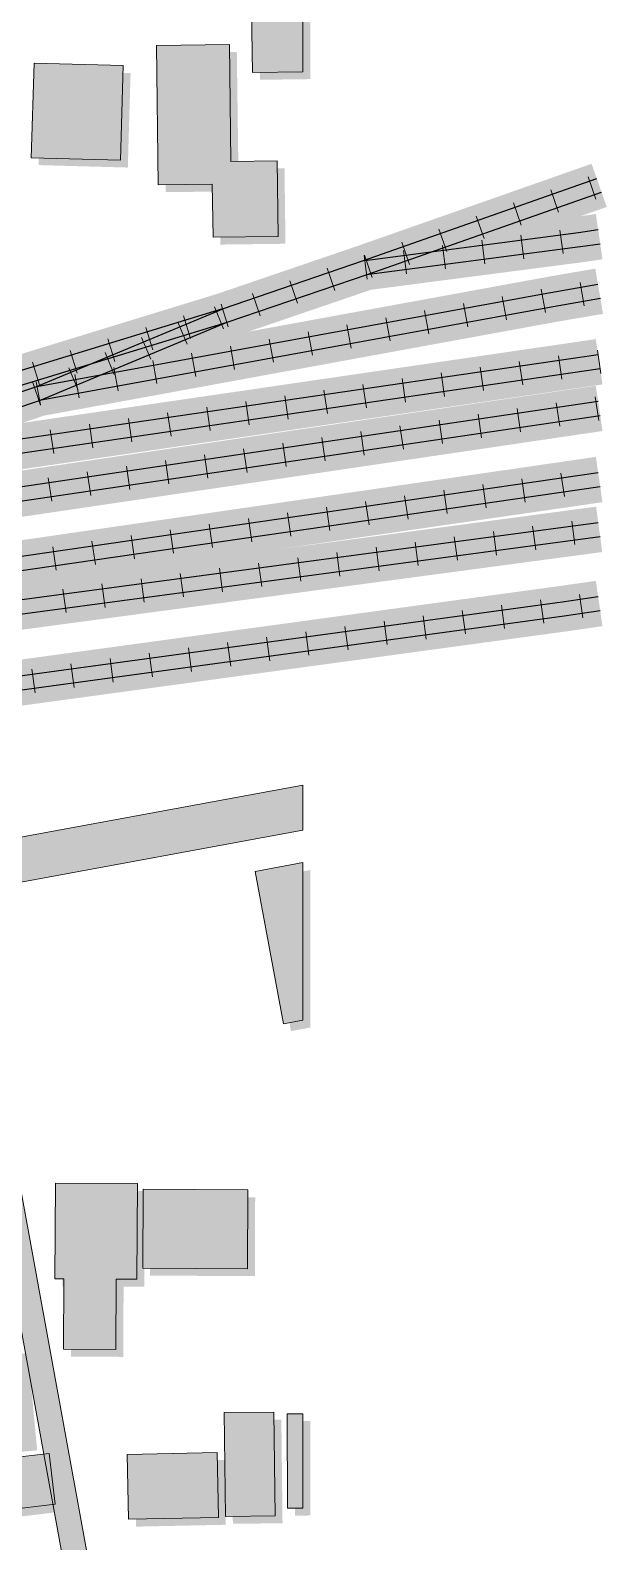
# Model space of a CAD drawing. Header units: metres. Extents: x 305859 to 307221, y 9155922 to 9156786.
# Drawn here: x 307162.4 to 307220.8, y 9156088.2 to 9156241.4 of the extents above; entities that cross this region are included whole.
import ezdxf

# ---------------------------------------------------------------- set-up
doc = ezdxf.new("R2010")
doc.units = ezdxf.units.M
for name, color, linetype, lineweight, true_color in [('A-ALUR_STASIUN', 7, 'Continuous', 50, 0x148c3c), ('B-BAYANGAN', 7, 'Continuous', 0, 0x76786c), ('J-PERKERASAN_JALAN', 7, 'Continuous', 9, 0x989896), ('K-BANGUNAN_LUAR_TAPAK', 7, 'Continuous', 9, 0xdedede), ('K-REL_BALAS', 7, 'Continuous', 0, 0xb0a89c), ('K-REL_BANTALAN', 7, 'Continuous', 9, 0x5a5a5a), ('K-REL_KA', 7, 'Continuous', 25, 0x282828)]:
    doc.layers.add(name, color=color, linetype=linetype, lineweight=lineweight, true_color=true_color)

msp = doc.modelspace()

# ---------------------------------------------------------------- hatches: boundary and pattern name
at = {"layer": 'A-ALUR_STASIUN', "true_color": 0x148c3c}
h = msp.add_hatch(color=116, dxfattribs=at)
h.dxf.hatch_style = 1
h.paths.add_polyline_path([(307021.17, 9156136.77), (307076.16, 9156147.91), (307076.22, 9156147.91), (307155.24, 9156156.9), (307186.87, 9156162.74), (307187.13, 9156161.37), (307155.47, 9156155.52), (307155.42, 9156155.52), (307076.41, 9156146.53), (307021.43, 9156135.39), (307021.38, 9156135.39), (306869.96, 9156115.01), (306869.77, 9156116.39), (307021.17, 9156136.77)])
h = msp.add_hatch(color=116, dxfattribs=at)
h.dxf.hatch_style = 1
h.paths.add_polyline_path([(307187, 9156162.05), (307183.39, 9156159.56), (307182.74, 9156163.1)])
h = msp.add_hatch(color=116, dxfattribs=at)
h.dxf.hatch_style = 1
h.paths.add_polyline_path([(307166.68, 9156158.3), (307163.07, 9156155.81), (307162.42, 9156159.35)])
at = {"layer": 'B-BAYANGAN', "true_color": 0x76786c}
h = msp.add_hatch(color=8, dxfattribs=at)
h.dxf.hatch_style = 1
h.paths.add_polyline_path([(307190.75, 9156244.87), (307190.75, 9156236.41), (307185.64, 9156236.34), (307185.52, 9156244.8), (307190.75, 9156244.87)])
h = msp.add_hatch(color=8, dxfattribs=at)
h.dxf.hatch_style = 1
h.paths.add_polyline_path([(307183.3, 9156239.15), (307183.46, 9156227.31), (307188.13, 9156227.37), (307188.23, 9156219.73), (307181.64, 9156219.65), (307181.56, 9156225.02), (307176.09, 9156224.96), (307175.9, 9156239.05), (307183.3, 9156239.15)])
h = msp.add_hatch(color=8, dxfattribs=at)
h.dxf.hatch_style = 1
h.paths.add_polyline_path([(307172.54, 9156237.03), (307172.26, 9156227.45), (307163.23, 9156227.7), (307163.51, 9156237.28), (307172.54, 9156237.03)])
h = msp.add_hatch(color=8, dxfattribs=at)
h.dxf.hatch_style = 1
h.paths.add_polyline_path([(307190.75, 9156156.29), (307190.75, 9156140.33), (307188.79, 9156139.97), (307185.9, 9156155.38), (307190.75, 9156156.29)])
h = msp.add_hatch(color=8, dxfattribs=at)
h.dxf.hatch_style = 1
h.paths.add_polyline_path([(307165.62, 9156114.11), (307165.67, 9156123.81), (307173.99, 9156123.78), (307173.94, 9156114.08), (307171.83, 9156114.08), (307171.8, 9156106.97), (307166.51, 9156106.99), (307166.54, 9156114.11), (307165.62, 9156114.11)])
h = msp.add_hatch(color=8, dxfattribs=at)
h.dxf.hatch_style = 1
h.paths.add_polyline_path([(307185.16, 9156123.14), (307185.13, 9156115.15), (307174.52, 9156115.2), (307174.57, 9156123.2), (307185.16, 9156123.14)])
h = msp.add_hatch(color=8, dxfattribs=at)
h.dxf.hatch_style = 1
h.paths.add_polyline_path([(307162.16, 9156107.35), (307163.08, 9156097.5), (307154.52, 9156096.7), (307153.6, 9156106.55), (307162.16, 9156107.35)])
h = msp.add_hatch(color=8, dxfattribs=at)
h.dxf.hatch_style = 1
h.paths.add_polyline_path([(307187.81, 9156100.62), (307187.93, 9156090.11), (307182.9, 9156090.06), (307182.78, 9156100.57), (307187.81, 9156100.62)])
h = msp.add_hatch(color=8, dxfattribs=at)
h.dxf.hatch_style = 1
h.paths.add_polyline_path([(307189.19, 9156090.89), (307189.15, 9156100.45), (307190.75, 9156100.46), (307190.75, 9156090.9), (307189.19, 9156090.89)])
h = msp.add_hatch(color=8, dxfattribs=at)
h.dxf.hatch_style = 1
h.paths.add_polyline_path([(307165.05, 9156096.44), (307165.66, 9156091.3), (307160.62, 9156090.7), (307160.01, 9156095.84), (307165.05, 9156096.44)])
h = msp.add_hatch(color=8, dxfattribs=at)
h.dxf.hatch_style = 1
h.paths.add_polyline_path([(307182.06, 9156096.53), (307182.19, 9156089.96), (307173.09, 9156089.77), (307172.95, 9156096.34), (307182.06, 9156096.53)])
at = {"layer": 'J-PERKERASAN_JALAN', "true_color": 0xa8a8a6}
h = msp.add_hatch(color=253, dxfattribs=at)
h.dxf.hatch_style = 1
h.paths.add_polyline_path([(307075.81, 9156149.42), (307075.89, 9156149.43), (307076, 9156149.45), (307076.08, 9156149.46), (307154.88, 9156158.42), (307155.15, 9156158.46), (307190, 9156164.9), (307190, 9156160.32), (307160.7, 9156154.91), (307160.21, 9156154.79), (307159.73, 9156154.6), (307159.28, 9156154.35), (307158.87, 9156154.05), (307158.5, 9156153.7), (307158.17, 9156153.3), (307157.9, 9156152.87), (307157.69, 9156152.41), (307157.54, 9156151.92), (307157.45, 9156151.41), (307157.43, 9156150.9), (307157.47, 9156150.39), (307161.29, 9156124.58), (307161.31, 9156124.45), (307170.63, 9156073.3), (307170.64, 9156073.23), (307170.65, 9156073.22), (307170.66, 9156073.15), (307171.41, 9156066.64), (307171.42, 9156066.57), (307171.42, 9156066.55), (307171.43, 9156066.48), (307171.7, 9156060.14), (307171.7, 9156060.12), (307171.71, 9156060.07), (307172.44, 9156014.43), (307172.44, 9156014.33), (307172.44, 9156014.31), (307172.43, 9156014.21), (307170.3, 9155988.21), (307170.29, 9155988.12), (307170.23, 9155986.98), (307170.22, 9155986.92), (307170.22, 9155986.9), (307170.21, 9155986.84), (307170.07, 9155985.7), (307170.06, 9155985.65), (307170.06, 9155985.64), (307170.05, 9155985.59), (307163.47, 9155947.5), (307163.45, 9155947.43), (307163.45, 9155947.41), (307163.43, 9155947.33), (307162.85, 9155945.09), (307162.76, 9155944.64), (307162.44, 9155942.34), (307162.41, 9155942.03), (307161.39, 9155925), (307158.88, 9155925), (307159.93, 9155942.35), (307159.93, 9155942.42), (307159.94, 9155942.44), (307159.95, 9155942.52), (307160.32, 9155945.22), (307160.34, 9155945.34), (307160.34, 9155945.36), (307160.37, 9155945.48), (307160.96, 9155947.78), (307161.03, 9155948.1), (307167.57, 9155985.92), (307167.6, 9155986.11), (307167.71, 9155987.01), (307167.74, 9155987.27), (307167.8, 9155988.31), (307167.8, 9155988.33), (307167.8, 9155988.37), (307169.93, 9156014.21), (307169.94, 9156014.6), (307169.21, 9156059.98), (307169.2, 9156060.09), (307168.94, 9156066.22), (307168.91, 9156066.51), (307168.19, 9156072.73), (307168.15, 9156072.98), (307158.84, 9156124.07), (307158.83, 9156124.1), (307158.83, 9156124.11), (307158.83, 9156124.14), (307155, 9156150.02), (307154.89, 9156150.52), (307154.72, 9156151), (307154.49, 9156151.46), (307154.2, 9156151.88), (307153.86, 9156152.27), (307153.48, 9156152.6), (307153.05, 9156152.89), (307152.6, 9156153.12), (307152.11, 9156153.29), (307151.61, 9156153.39), (307151.1, 9156153.43), (307150.59, 9156153.41), (307076.82, 9156145.01), (307076.48, 9156144.96), (307026.25, 9156134.79), (307025.75, 9156134.65), (307025.27, 9156134.46), (307024.83, 9156134.2), (307024.42, 9156133.89), (307024.05, 9156133.52), (307023.73, 9156133.12), (307023.47, 9156132.67), (307023.27, 9156132.2), (307023.13, 9156131.7), (307023.05, 9156131.19), (307023.05, 9156130.68), (307024.92, 9156091.03), (307024.92, 9156090.91), (307024.79, 9156090.9), (307022.06, 9156090.77), (307021.93, 9156090.77), (307021.92, 9156090.89), (307020.11, 9156129.27), (307020.05, 9156129.77), (307019.93, 9156130.27), (307019.75, 9156130.74), (307019.51, 9156131.19), (307019.21, 9156131.61), (307018.87, 9156131.98), (307018.47, 9156132.31), (307018.04, 9156132.58), (307017.58, 9156132.8), (307017.1, 9156132.95), (307016.6, 9156133.05), (307016.09, 9156133.08), (307015.58, 9156133.04), (306875.58, 9156114.2), (306875.08, 9156114.1), (306874.59, 9156113.93), (306874.13, 9156113.71), (306873.7, 9156113.42), (306873.31, 9156113.09), (306872.97, 9156112.7), (306872.68, 9156112.28), (306872.44, 9156111.82), (306872.27, 9156111.34), (306872.16, 9156110.83), (306872.83, 9156115.25), (306872.86, 9156115.62), (306873.06, 9156123.08), (306873.08, 9156122.55), (306873.17, 9156122.02), (306873.33, 9156121.52), (306873.56, 9156121.04), (306873.85, 9156120.59), (306874.19, 9156120.18), (306874.59, 9156119.83), (306875.03, 9156119.53), (306875.5, 9156119.29), (306876.01, 9156119.12), (306876.53, 9156119.01), (306877.06, 9156118.98), (306877.59, 9156119.01), (307020.78, 9156138.28), (307021.04, 9156138.33), (307075.81, 9156149.42)])
at = {"layer": 'K-BANGUNAN_LUAR_TAPAK', "true_color": 0xececea}
h = msp.add_hatch(color=7, dxfattribs=at)
h.dxf.hatch_style = 1
h.paths.add_polyline_path([(307190, 9156245.62), (307190, 9156237.16), (307184.89, 9156237.09), (307184.77, 9156245.55), (307190, 9156245.62)])
h = msp.add_hatch(color=7, dxfattribs=at)
h.dxf.hatch_style = 1
h.paths.add_polyline_path([(307182.55, 9156239.9), (307182.71, 9156228.06), (307187.38, 9156228.12), (307187.48, 9156220.48), (307180.89, 9156220.4), (307180.81, 9156225.77), (307175.34, 9156225.71), (307175.15, 9156239.8), (307182.55, 9156239.9)])
h = msp.add_hatch(color=7, dxfattribs=at)
h.dxf.hatch_style = 1
h.paths.add_polyline_path([(307171.79, 9156237.78), (307171.51, 9156228.2), (307162.48, 9156228.45), (307162.76, 9156238.03), (307171.79, 9156237.78)])
h = msp.add_hatch(color=7, dxfattribs=at)
h.dxf.hatch_style = 1
h.paths.add_polyline_path([(307190, 9156157.04), (307190, 9156141.08), (307188.04, 9156140.72), (307185.15, 9156156.13), (307190, 9156157.04)])
h = msp.add_hatch(color=7, dxfattribs=at)
h.dxf.hatch_style = 1
h.paths.add_polyline_path([(307164.87, 9156114.86), (307164.92, 9156124.56), (307173.24, 9156124.53), (307173.19, 9156114.83), (307171.08, 9156114.83), (307171.05, 9156107.72), (307165.76, 9156107.74), (307165.79, 9156114.86), (307164.87, 9156114.86)])
h = msp.add_hatch(color=7, dxfattribs=at)
h.dxf.hatch_style = 1
h.paths.add_polyline_path([(307184.41, 9156123.89), (307184.38, 9156115.9), (307173.77, 9156115.95), (307173.82, 9156123.95), (307184.41, 9156123.89)])
h = msp.add_hatch(color=7, dxfattribs=at)
h.dxf.hatch_style = 1
h.paths.add_polyline_path([(307187.06, 9156101.37), (307187.18, 9156090.86), (307182.15, 9156090.81), (307182.03, 9156101.32), (307187.06, 9156101.37)])
h = msp.add_hatch(color=7, dxfattribs=at)
h.dxf.hatch_style = 1
h.paths.add_polyline_path([(307188.44, 9156091.64), (307188.4, 9156101.2), (307190, 9156101.21), (307190, 9156091.65), (307188.44, 9156091.64)])
h = msp.add_hatch(color=7, dxfattribs=at)
h.dxf.hatch_style = 1
h.paths.add_polyline_path([(307164.3, 9156097.19), (307164.91, 9156092.05), (307159.87, 9156091.45), (307159.26, 9156096.59), (307164.3, 9156097.19)])
h = msp.add_hatch(color=7, dxfattribs=at)
h.dxf.hatch_style = 1
h.paths.add_polyline_path([(307181.31, 9156097.28), (307181.44, 9156090.71), (307172.34, 9156090.52), (307172.2, 9156097.09), (307181.31, 9156097.28)])
at = {"layer": 'K-REL_BALAS', "true_color": 0xbeb8ae}
h = msp.add_hatch(color=9, dxfattribs=at)
h.dxf.hatch_style = 1
h.paths.add_polyline_path([(307026.49, 9156184.4), (307036.79, 9156186.12), (307059.23, 9156191.93), (307069.02, 9156197.28), (307069.1, 9156197.32), (307069.17, 9156197.35), (307069.26, 9156197.39), (307088.09, 9156205.06), (307088.15, 9156205.08), (307088.19, 9156205.1), (307088.25, 9156205.12), (307103.35, 9156210.08), (307103.43, 9156210.1), (307103.49, 9156210.12), (307103.64, 9156210.15), (307103.7, 9156210.16), (307103.77, 9156210.18), (307143.36, 9156215.4), (307143.55, 9156213.97), (307143.62, 9156213.38), (307143.78, 9156212.23), (307143.96, 9156210.8), (307104.6, 9156205.6), (307102.32, 9156204.86), (307145.04, 9156210.71), (307145.24, 9156209.28), (307145.36, 9156208.41), (307145.48, 9156207.54), (307145.67, 9156206.11), (307102.86, 9156200.25), (307089.99, 9156196.94), (307073.76, 9156191.72), (307124.77, 9156199.44), (307151.78, 9156205.59), (307181.36, 9156214.67), (307195.6, 9156219.53), (307219.23, 9156227.83), (307219.71, 9156226.48), (307220.29, 9156224.82), (307220.77, 9156223.46), (307218.1, 9156222.52), (307219.67, 9156222.75), (307219.87, 9156221.32), (307219.87, 9156221.32), (307220.11, 9156219.72), (307220.13, 9156219.58), (307220.33, 9156218.16), (307218.33, 9156217.86), (307218.32, 9156217.86), (307218.31, 9156217.86), (307218.3, 9156217.86), (307196.89, 9156215.07), (307184.49, 9156210.83), (307214.79, 9156216.38), (307214.8, 9156216.38), (307214.81, 9156216.38), (307214.82, 9156216.39), (307219.61, 9156217.21), (307219.85, 9156215.79), (307220.15, 9156214.05), (307220.39, 9156212.63), (307215.61, 9156211.81), (307163.78, 9156202.32), (307161.58, 9156201.58), (307219.66, 9156210.07), (307220.13, 9156206.9), (307220.13, 9156206.9), (307220.34, 9156205.48), (307136.87, 9156193.28), (307119.72, 9156190.31), (307141.88, 9156193.85), (307141.89, 9156193.85), (307141.9, 9156193.86), (307141.91, 9156193.86), (307219.66, 9156205.35), (307219.87, 9156203.93), (307220.13, 9156202.19), (307220.34, 9156200.76), (307142.6, 9156189.27), (307026.49, 9156170.71), (307026.49, 9156179.63), (307034.62, 9156180.96), (307034.62, 9156180.96), (307034.63, 9156180.96), (307034.63, 9156180.96), (307048.89, 9156183.26), (307037.64, 9156181.56), (307026.49, 9156179.7), (307026.49, 9156184.4)])
h = msp.add_hatch(color=9, dxfattribs=at)
h.dxf.hatch_style = 1
h.paths.add_polyline_path([(307026.49, 9156170.11), (307219.67, 9156198.14), (307219.87, 9156196.72), (307220.13, 9156194.98), (307220.33, 9156193.55), (307187.62, 9156188.8), (307219.69, 9156193.1), (307219.88, 9156191.67), (307220.12, 9156189.93), (307220.31, 9156188.5), (307099.27, 9156172.3), (307089.35, 9156170.81), (307099.67, 9156171.47), (307154.94, 9156176.72), (307216.02, 9156185.06), (307219.67, 9156185.58), (307219.87, 9156184.16), (307219.92, 9156183.81), (307220.13, 9156182.42), (307220.13, 9156182.42), (307220.33, 9156180.99), (307216.67, 9156180.46), (307216.66, 9156180.46), (307216.66, 9156180.46), (307216.65, 9156180.46), (307155.52, 9156172.12), (307155.49, 9156172.11), (307155.46, 9156172.11), (307155.43, 9156172.11), (307100.07, 9156166.85), (307100.05, 9156166.85), (307100.03, 9156166.85), (307100, 9156166.84), (307035.4, 9156162.68), (307026.49, 9156161.34), (307026.49, 9156170.11)])

# ---------------------------------------------------------------- linework, layer by layer
at = {"layer": 'J-PERKERASAN_JALAN', "color": 8, "lineweight": 13, "true_color": 0x787876}
for points in [[(307155.15, 9156158.46), (307190, 9156164.9), (307190, 9156160.32), (307160.7, 9156154.91)], [(307168.15, 9156072.98), (307158.84, 9156124.07), (307158.83, 9156124.1), (307158.83, 9156124.11), (307158.83, 9156124.14), (307155, 9156150.02), (307154.89, 9156150.52), (307154.72, 9156151), (307154.49, 9156151.46), (307154.2, 9156151.88), (307153.86, 9156152.27), (307153.48, 9156152.6), (307153.05, 9156152.89), (307152.6, 9156153.12), (307152.11, 9156153.29), (307151.61, 9156153.39), (307151.1, 9156153.43), (307150.59, 9156153.41), (307076.82, 9156145.01), (307076.48, 9156144.96), (307026.25, 9156134.79)], [(307161.31, 9156124.45), (307170.63, 9156073.3)]]:
    msp.add_lwpolyline(points, dxfattribs=at)
at = {"layer": 'K-BANGUNAN_LUAR_TAPAK', "color": 253, "lineweight": 9, "true_color": 0xb0b0ae}
for points in [[(307190, 9156245.62), (307190, 9156237.16), (307184.89, 9156237.09), (307184.77, 9156245.55), (307190, 9156245.62)], [(307182.55, 9156239.9), (307182.71, 9156228.06), (307187.38, 9156228.12), (307187.48, 9156220.48), (307180.89, 9156220.4), (307180.81, 9156225.77), (307175.34, 9156225.71), (307175.15, 9156239.8), (307182.55, 9156239.9)], [(307171.79, 9156237.78), (307171.51, 9156228.2), (307162.48, 9156228.45), (307162.76, 9156238.03), (307171.79, 9156237.78)], [(307190, 9156157.04), (307190, 9156141.08), (307188.04, 9156140.72), (307185.15, 9156156.13), (307190, 9156157.04)], [(307164.87, 9156114.86), (307164.92, 9156124.56), (307173.24, 9156124.53), (307173.19, 9156114.83), (307171.08, 9156114.83), (307171.05, 9156107.72), (307165.76, 9156107.74), (307165.79, 9156114.86), (307164.87, 9156114.86)], [(307184.41, 9156123.89), (307184.38, 9156115.9), (307173.77, 9156115.95), (307173.82, 9156123.95), (307184.41, 9156123.89)], [(307187.06, 9156101.37), (307187.18, 9156090.86), (307182.15, 9156090.81), (307182.03, 9156101.32), (307187.06, 9156101.37)], [(307188.44, 9156091.64), (307188.4, 9156101.2), (307190, 9156101.21), (307190, 9156091.65), (307188.44, 9156091.64)], [(307164.3, 9156097.19), (307164.91, 9156092.05), (307159.87, 9156091.45), (307159.26, 9156096.59), (307164.3, 9156097.19)], [(307181.31, 9156097.28), (307181.44, 9156090.71), (307172.34, 9156090.52), (307172.2, 9156097.09), (307181.31, 9156097.28)]]:
    msp.add_lwpolyline(points, close=True, dxfattribs=at)
at = {"layer": 'K-REL_BANTALAN'}
for points in [[(307215.89, 9156222.93), (307215.09, 9156225.19)], [(307219.66, 9156224.26), (307218.87, 9156226.52)], [(307212.11, 9156221.6), (307211.32, 9156223.87)], [(307208.34, 9156220.28), (307207.54, 9156222.54)], [(307204.57, 9156218.95), (307203.77, 9156221.22)], [(307212.38, 9156218.22), (307212.07, 9156220.6)], [(307216.34, 9156218.73), (307216.03, 9156221.11)], [(307200.79, 9156217.63), (307200, 9156219.89)], [(307200.48, 9156216.67), (307200.17, 9156219.05)], [(307204.45, 9156217.18), (307204.14, 9156219.56)], [(307208.41, 9156217.7), (307208.1, 9156220.08)], [(307196.51, 9156216.15), (307196.2, 9156218.53)], [(307197.02, 9156216.3), (307196.22, 9156218.57)], [(307189.44, 9156213.71), (307188.66, 9156215.98)], [(307193.22, 9156215), (307192.45, 9156217.27)], [(307185.65, 9156212.42), (307184.88, 9156214.69)], [(307214.56, 9156212.76), (307214.13, 9156215.12)], [(307218.49, 9156213.44), (307218.08, 9156215.81)], [(307181.96, 9156211.11), (307181.03, 9156213.33)], [(307181.72, 9156213.61), (307182.43, 9156211.31)], [(307202.76, 9156210.6), (307202.32, 9156212.96)], [(307206.69, 9156211.32), (307206.26, 9156213.68)], [(307210.63, 9156212.04), (307210.19, 9156214.4)], [(307178.27, 9156209.57), (307177.34, 9156211.78)], [(307177.9, 9156212.43), (307178.6, 9156210.14)], [(307194.89, 9156209.16), (307194.45, 9156211.52)], [(307198.82, 9156209.88), (307198.39, 9156212.24)], [(307170.25, 9156210.09), (307170.96, 9156207.79)], [(307174.58, 9156208.03), (307173.65, 9156210.24)], [(307174.08, 9156211.26), (307174.78, 9156208.97)], [(307187.02, 9156207.72), (307186.59, 9156210.08)], [(307190.95, 9156208.44), (307190.52, 9156210.8)], [(307166.43, 9156208.92), (307167.13, 9156206.62)], [(307170.89, 9156206.49), (307169.96, 9156208.7)], [(307179.15, 9156206.28), (307178.72, 9156208.64)], [(307183.08, 9156207), (307182.65, 9156209.36)], [(307215.87, 9156208.38), (307216.22, 9156206.01)], [(307219.83, 9156208.96), (307220.17, 9156206.59)], [(307162.6, 9156207.74), (307163.31, 9156205.45)], [(307167.19, 9156204.95), (307166.27, 9156207.16)], [(307171.28, 9156204.84), (307170.85, 9156207.2)], [(307175.21, 9156205.56), (307174.78, 9156207.92)], [(307207.95, 9156207.23), (307208.3, 9156204.85)], [(307211.91, 9156207.81), (307212.26, 9156205.43)], [(307163.42, 9156203.39), (307162.65, 9156205.66)], [(307163.41, 9156203.4), (307162.98, 9156205.76)], [(307167.34, 9156204.12), (307166.91, 9156206.48)], [(307196.08, 9156205.49), (307196.43, 9156203.12)], [(307200.04, 9156206.07), (307200.38, 9156203.7)], [(307203.99, 9156206.65), (307204.34, 9156204.27)], [(307184.2, 9156203.76), (307184.55, 9156201.38)], [(307188.16, 9156204.34), (307188.51, 9156201.96)], [(307192.12, 9156204.91), (307192.47, 9156202.54)], [(307219.95, 9156201.84), (307219.6, 9156204.21)], [(307176.29, 9156202.6), (307176.64, 9156200.23)], [(307180.25, 9156203.18), (307180.59, 9156200.8)], [(307208.08, 9156200.08), (307207.73, 9156202.46)], [(307212.04, 9156200.67), (307211.69, 9156203.04)], [(307216, 9156201.25), (307215.65, 9156203.63)], [(307164.41, 9156200.87), (307164.76, 9156198.49)], [(307168.37, 9156201.44), (307168.72, 9156199.07)], [(307172.33, 9156202.02), (307172.68, 9156199.65)], [(307196.21, 9156198.33), (307195.86, 9156200.7)], [(307200.17, 9156198.91), (307199.82, 9156201.29)], [(307204.13, 9156199.5), (307203.78, 9156201.87)], [(307188.3, 9156197.16), (307187.95, 9156199.53)], [(307192.26, 9156197.74), (307191.9, 9156200.12)], [(307176.43, 9156195.4), (307176.08, 9156197.78)], [(307180.38, 9156195.99), (307180.03, 9156198.36)], [(307184.34, 9156196.57), (307183.99, 9156198.95)], [(307168.51, 9156194.23), (307168.16, 9156196.61)], [(307172.47, 9156194.82), (307172.12, 9156197.19)], [(307216.48, 9156194.13), (307216.13, 9156196.5)], [(307164.56, 9156193.65), (307164.21, 9156196.02)], [(307204.6, 9156192.4), (307204.26, 9156194.78)], [(307208.56, 9156192.98), (307208.22, 9156195.35)], [(307212.52, 9156193.55), (307212.17, 9156195.93)], [(307192.73, 9156190.68), (307192.38, 9156193.05)], [(307196.69, 9156191.25), (307196.34, 9156193.63)], [(307200.64, 9156191.83), (307200.3, 9156194.2)], [(307184.81, 9156189.53), (307184.47, 9156191.9)], [(307188.77, 9156190.1), (307188.42, 9156192.48)], [(307217.54, 9156189.26), (307217.22, 9156191.64)], [(307172.93, 9156187.8), (307172.59, 9156190.18)], [(307176.89, 9156188.38), (307176.55, 9156190.75)], [(307180.85, 9156188.95), (307180.51, 9156191.33)], [(307205.64, 9156187.67), (307205.32, 9156190.04)], [(307209.61, 9156188.2), (307209.29, 9156190.57)], [(307213.57, 9156188.73), (307213.25, 9156191.11)], [(307165.02, 9156186.66), (307164.67, 9156189.03)], [(307168.98, 9156187.23), (307168.63, 9156189.61)], [(307193.75, 9156186.07), (307193.43, 9156188.45)], [(307197.71, 9156186.6), (307197.4, 9156188.98)], [(307201.68, 9156187.13), (307201.36, 9156189.51)], [(307185.82, 9156185.01), (307185.5, 9156187.39)], [(307189.78, 9156185.54), (307189.47, 9156187.92)], [(307173.93, 9156183.42), (307173.61, 9156185.8)], [(307177.89, 9156183.95), (307177.57, 9156186.33)], [(307181.85, 9156184.48), (307181.54, 9156186.86)], [(307166, 9156182.36), (307165.68, 9156184.74)], [(307169.96, 9156182.89), (307169.64, 9156185.27)], [(307218.35, 9156181.84), (307218.01, 9156184.21)], [(307206.46, 9156180.2), (307206.13, 9156182.58)], [(307210.42, 9156180.74), (307210.1, 9156183.12)], [(307214.38, 9156181.28), (307214.06, 9156183.66)], [(307194.57, 9156178.58), (307194.24, 9156180.95)], [(307198.53, 9156179.12), (307198.21, 9156181.5)], [(307202.49, 9156179.66), (307202.17, 9156182.04)], [(307182.68, 9156176.95), (307182.35, 9156179.33)], [(307186.64, 9156177.49), (307186.32, 9156179.87)], [(307190.61, 9156178.04), (307190.28, 9156180.41)], [(307170.79, 9156175.33), (307170.46, 9156177.71)], [(307174.75, 9156175.87), (307174.43, 9156178.25)], [(307178.72, 9156176.41), (307178.39, 9156178.79)], [(307162.86, 9156174.25), (307162.54, 9156176.63)], [(307166.83, 9156174.79), (307166.5, 9156177.17)]]:
    msp.add_lwpolyline(points, dxfattribs=at)
at = {"layer": 'K-REL_KA'}
for points in [[(307136.27, 9156196.26), (307162.94, 9156205.25), (307181.8, 9156213.12), (307181.84, 9156213.14), (307196.12, 9156218.02), (307219.76, 9156226.33)], [(307136.73, 9156194.89), (307163.42, 9156203.89), (307163.47, 9156203.91), (307182.33, 9156211.79), (307196.59, 9156216.66), (307196.6, 9156216.66), (307220.24, 9156224.97)], [(307196.26, 9156218.05), (307217.9, 9156220.87), (307219.9, 9156221.16)], [(307196.45, 9156216.63), (307218.09, 9156219.45), (307218.1, 9156219.45), (307220.1, 9156219.74)], [(307163.06, 9156205.28), (307215.08, 9156214.81), (307215.09, 9156214.81), (307219.88, 9156215.63)], [(307181.86, 9156213.15), (307152.19, 9156204.04), (307125.06, 9156197.86), (307037.16, 9156184.56)], [(307163.32, 9156203.87), (307215.33, 9156213.39), (307220.12, 9156214.21)], [(307182.29, 9156211.77), (307152.59, 9156202.66), (307152.53, 9156202.65), (307125.36, 9156196.45), (307125.31, 9156196.44), (307037.38, 9156183.14)], [(307219.9, 9156208.49), (307136.4, 9156196.29)], [(307220.1, 9156207.06), (307136.61, 9156194.86)], [(306883.75, 9156151.31), (306960.68, 9156162.67), (307012.62, 9156171.57), (307012.63, 9156171.57), (307142.13, 9156192.27), (307142.14, 9156192.27), (307219.89, 9156203.77)], [(306883.96, 9156149.89), (306960.9, 9156161.25), (306960.91, 9156161.25), (307012.86, 9156170.15), (307142.36, 9156190.85), (307220.11, 9156202.34)], [(306947.07, 9156156.62), (307000.47, 9156164.71), (307000.47, 9156164.71), (307219.9, 9156196.56)], [(306947.28, 9156155.2), (307000.68, 9156163.29), (307220.1, 9156195.14)], [(307035.05, 9156165.7), (307098.83, 9156175.31), (307098.84, 9156175.31), (307219.9, 9156191.51)], [(307035.26, 9156164.28), (307099.04, 9156173.88), (307220.1, 9156190.08)], [(307035.11, 9156165.71), (307099.8, 9156169.88), (307155.12, 9156175.13), (307216.24, 9156183.47), (307219.9, 9156184)], [(307035.2, 9156164.27), (307099.9, 9156168.44), (307099.92, 9156168.44), (307155.27, 9156173.7), (307155.3, 9156173.7), (307216.44, 9156182.05), (307216.44, 9156182.05), (307220.1, 9156182.57)]]:
    msp.add_lwpolyline(points, dxfattribs=at)

doc.saveas('drawing.dxf')
